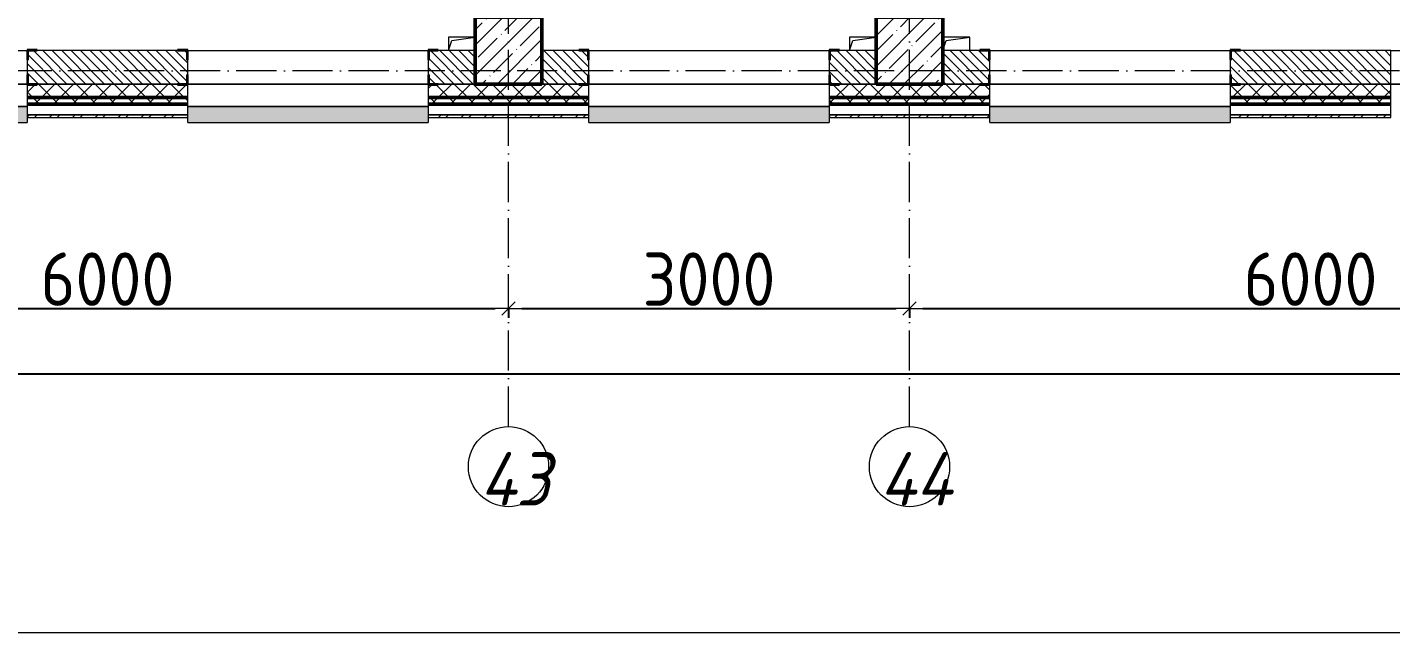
# Model space of a CAD drawing. Header units: millimetres. Extents: x -213536 to 1564669, y -45299 to 942238.
# Drawn here: x 198429 to 208629, y 452991 to 457522 of the extents above; entities that cross this region are included whole.
import ezdxf

# ---------------------------------------------------------------- set-up
doc = ezdxf.new("R2010")
doc.units = ezdxf.units.MM
doc.linetypes.add('50_200_ШТРИХ_1Т_ш5_п1_п1_', pattern=[700, 500, -100, 0, -100])
for name, color, linetype, lineweight in [('A-____-____-DIMS', 7, 'Continuous', 9), ('A-GENM-____-MCUT', 7, 'Continuous', 25), ('A-GENM-____-OTLN', 7, 'Continuous', 9), ('A-GENM-____-OTLN-1', 7, 'Continuous', 25), ('A-GLAZ-____-OTLN', 7, 'Continuous', 9), ('A-WALL-____-MCUT-2', 7, 'Continuous', 50), ('A-WALL-____-MCUT-3', 7, 'Continuous', 9), ('A-WALL-____-OTLN', 7, 'Continuous', 9), ('A-WALL-____-PATT-1', 7, 'Continuous', 9), ('A-WALL-FNSH-MCUT-1', 7, 'Continuous', 9), ('S-COLS-____-MCUT', 7, 'Continuous', 50), ('S-COLS-____-OTLN', 7, 'Continuous', 9), ('S-GRID-____-IDEN', 7, 'Continuous', 9), ('S-GRID-____-OTLN-1', 7, '50_200_ШТРИХ_1Т_ш5_п1_п1_', 9)]:
    doc.layers.add(name, color=color, linetype=linetype, lineweight=lineweight)
doc.layers.add('A-GLAZ-____-OTLN-1', color=7, linetype='Continuous', lineweight=9, true_color=0xc0c0c0)
doc.styles.add('ISOCPEUR_I', font='isocpeui.ttf', dxfattribs={"width": 0.9, "height": 2.5})
doc.styles.add('СПДС', font='isocpeur.ttf', dxfattribs={"width": 0.9})
doc.dimstyles.new('Размера А3', dxfattribs={"dimtxt": 200, "dimasz": 100, "dimexe": 70, "dimexo": 100, "dimgap": 20, "dimtad": 1, "dimdec": 0, "dimrnd": 10, "dimzin": 0, "dimdsep": 46, "dimtxsty": 'СПДС', "dimblk": 'ARROWHEAD_6', "dimcen": 1, "dimclrd": 256, "dimclre": 256, "dimclrt": 256, "dimazin": 0, "dimtfac": 1, "dimtdec": 0, "dimtmove": 2, "dimatfit": 3, "dimfxl": 1, "dimtolj": 1, "dimtzin": 0, "dimarcsym": 0})
pattern_1 = [(45, (142429.06, 459015.94), (-70.71068, 70.71068), []), (135, (142429.06, 459015.94), (-70.71068, -70.71068), [])]
pattern_2 = [(135, (142429.057, 459015.94), (-35.35534, -35.35534), [])]

# ---------------------------------------------------------------- blocks, each defined once
blk = doc.blocks.new('BSC_Колонна _Прямоугольная - 500х500-V57-АР1_План отверстий 3 этажа в осях 1-64_А-ГГ')
at = {"layer": 'S-COLS-____-OTLN'}
h = blk.add_hatch(dxfattribs=at)
h.set_pattern_fill('FP_94', color=256, style=0, pattern_type=2)
h.set_pattern_definition([(45, (-59600, 1668.96), (-114.04925, 114.04925), []), (45, (-59485.95, 1668.96), (-114.04925, 114.04925), [201.613, -40.323, 3.353, -36.97])])
h.paths.add_polyline_path([(-250, -250), (250, -250), (250, 250), (-250, 250)], flags=0)
at = {"layer": 'S-COLS-____-MCUT'}
for p, q in [((250, 250), (-250, 250)), ((-250, 250), (-250, -250)), ((250, -250), (250, 250)), ((-250, -250), (250, -250))]:
    blk.add_line(p, q, dxfattribs=at)
blk = doc.blocks.new('BSC_Колонна _Прямоугольная - 500х500-V110-АР1_План отверстий 3 этажа в осях 1-64_А-ГГ')
at = {"layer": 'S-COLS-____-OTLN'}
h = blk.add_hatch(dxfattribs=at)
h.set_pattern_fill('FP_133', color=256, style=0, pattern_type=2)
h.set_pattern_definition([(45, (-62600, 1668.96), (-114.04925, 114.04925), []), (45, (-62485.95, 1668.96), (-114.04925, 114.04925), [201.613, -40.323, 3.353, -36.97])])
h.paths.add_polyline_path([(-250, -250), (250, -250), (250, 250), (-250, 250), (-250, -177)], flags=0)
at = {"layer": 'S-COLS-____-MCUT'}
for p, q in [((250, 250), (-250, 250)), ((-250, 250), (-250, -250)), ((250, -250), (250, 250)), ((-250, -250), (250, -250))]:
    blk.add_line(p, q, dxfattribs=at)
blk = doc.blocks.new('Фахверк_СКБ_Уголок - 250_2700-27497298-АР1_План отверстий 3 этажа в осях 1-64_А-ГГ')
at = {"layer": 'A-GENM-____-MCUT'}
for p, q in [((200, 181), (125, 181)), ((125, 181), (125, 106)), ((125, 106), (131, 106)), ((131, 106), (131, 175)), ((131, 175), (200, 175)), ((200, 175), (200, 181)), ((131, -6), (125, -6)), ((125, -6), (125, -81)), ((125, -81), (200, -81)), ((131, -75), (131, -6)), ((200, -75), (131, -75)), ((200, -81), (200, -75))]:
    blk.add_line(p, q, dxfattribs=at)
blk = doc.blocks.new('AR_Отверстие прямоугольное _в плите_ - AR_Отверстие прямоугольное _в плите_-V177-АР1_План отверстий 3 этажа в осях 1-64_А-ГГ')
at = {"layer": 'A-GENM-____-OTLN'}
for p, q in [((100, 50), (-100, 50)), ((-100, 50), (-100, -50)), ((-100, -50), (-75, 25)), ((-75, 25), (100, 50))]:
    blk.add_line(p, q, dxfattribs=at)
blk = doc.blocks.new('AR_Отверстие прямоугольное _в плите_ - AR_Отверстие прямоугольное _в плите_-30510712-АР1_План отверстий 3 этажа в осях 1-64_А-ГГ')
at = {"layer": 'A-GENM-____-OTLN'}
for p, q in [((100, 50), (-100, 50)), ((-100, -50), (-75, 25)), ((-75, 25), (100, 50)), ((100, -50), (100, 50))]:
    blk.add_line(p, q, dxfattribs=at)
blk = doc.blocks.new('Отлив_СКБ - Отлив витража_120_НВФ-V214-АР1_План отверстий 3 этажа в осях 1-64_А-ГГ')
at = {"layer": 'A-GLAZ-____-OTLN-1'}
for points in [[(0, -2), (1800, -2), (1800, 0), (0, 0)], [(731, -120), (1800, -120), (1800, -2), (0, -2), (0, -120)]]:
    blk.add_hatch(color=256, dxfattribs=at).paths.add_polyline_path(points, flags=0)
at = {"layer": 'A-GLAZ-____-OTLN'}
for p, q in [((0, 0), (1800, 0)), ((1800, -2), (0, -2)), ((0, -120), (0, -83)), ((1800, -63), (1800, -120)), ((0, -120), (1800, -120))]:
    blk.add_line(p, q, dxfattribs=at)
blk = doc.blocks.new('Отлив_СКБ - Отлив витража_120_НВФ-31885687-АР1_План отверстий 3 этажа в осях 1-64_А-ГГ')
at = {"layer": 'A-GLAZ-____-OTLN-1'}
for points in [[(0, 0), (0, -2), (1800, -2), (1800, 0), (534, 0)], [(0, -2), (0, -120), (1800, -120), (1800, -2), (534, -2)]]:
    blk.add_hatch(color=256, dxfattribs=at).paths.add_polyline_path(points, flags=0)
at = {"layer": 'A-GLAZ-____-OTLN'}
for p, q in [((0, 0), (1800, 0)), ((1800, -2), (0, -2)), ((0, -120), (0, -83)), ((1800, -83), (1800, -120)), ((0, -120), (1800, -120))]:
    blk.add_line(p, q, dxfattribs=at)
blk = doc.blocks.new('Ось сетки - Круг_Ø6_00__ISO-2_5_0_9K_-25732049-АР1_План отверстий 3 этажа в осях 1-64_А-ГГ')
at = {"layer": 'S-GRID-____-IDEN'}
blk.add_circle((0, 0), 3, dxfattribs=at)
blk = doc.blocks.new('ARROWHEAD_6')
at = {"color": 0, "linetype": 'Continuous'}
for p, q in [((0, 0), (-1, 0)), ((-0.5, -0.5), (0.5, 0.5))]:
    blk.add_line(p, q, dxfattribs=at)
blk = doc.blocks.new('*D2821')
at = {"layer": 'A-____-____-DIMS', "lineweight": -2, "transparency": 16777216}
for p, q in [((196029, 455423), (196029, 455347)), ((196129, 455417), (201929, 455417)), ((202029, 455423), (202029, 455347))]:
    blk.add_line(p, q, dxfattribs=at)
at = {"layer": 'Defpoints', "color": 0, "lineweight": 50, "transparency": 16777216}
for p in [(196029, 455523), (202029, 455523), (202029, 455417)]:
    blk.add_point(p, dxfattribs=at)
at = {"layer": 'A-____-____-DIMS', "lineweight": -2, "transparency": 16777216, "xscale": 100, "yscale": 100, "zscale": 100, "rotation": 180}
blk.add_blockref('ARROWHEAD_6', (196029, 455417), dxfattribs=at)
at = {"layer": 'A-____-____-DIMS', "lineweight": -2, "transparency": 16777216, "xscale": 100, "yscale": 100, "zscale": 100}
blk.add_blockref('ARROWHEAD_6', (202029, 455417), dxfattribs=at)
at = {"layer": 'A-____-____-DIMS', "transparency": 16777216, "insert": (199029, 455637), "char_height": 400, "attachment_point": 5, "style": 'СПДС'}
blk.add_mtext('\\A1;6000', dxfattribs=at)
blk = doc.blocks.new('*D2822')
at = {"layer": 'A-____-____-DIMS', "lineweight": -2, "transparency": 16777216}
for p, q in [((202029, 455423), (202029, 455347)), ((202129, 455417), (204929, 455417)), ((205029, 455423), (205029, 455347))]:
    blk.add_line(p, q, dxfattribs=at)
at = {"layer": 'Defpoints', "color": 0, "lineweight": 50, "transparency": 16777216}
for p in [(202029, 455523), (205029, 455523), (205029, 455417)]:
    blk.add_point(p, dxfattribs=at)
at = {"layer": 'A-____-____-DIMS', "lineweight": -2, "transparency": 16777216, "xscale": 100, "yscale": 100, "zscale": 100, "rotation": 180}
blk.add_blockref('ARROWHEAD_6', (202029, 455417), dxfattribs=at)
at = {"layer": 'A-____-____-DIMS', "lineweight": -2, "transparency": 16777216, "xscale": 100, "yscale": 100, "zscale": 100}
blk.add_blockref('ARROWHEAD_6', (205029, 455417), dxfattribs=at)
at = {"layer": 'A-____-____-DIMS', "transparency": 16777216, "insert": (203529, 455637), "char_height": 400, "attachment_point": 5, "style": 'СПДС'}
blk.add_mtext('\\A1;3000', dxfattribs=at)
blk = doc.blocks.new('*D2823')
at = {"layer": 'A-____-____-DIMS', "lineweight": -2, "transparency": 16777216}
for p, q in [((205029, 455423), (205029, 455347)), ((205129, 455417), (210929, 455417)), ((211029, 455423), (211029, 455347))]:
    blk.add_line(p, q, dxfattribs=at)
at = {"layer": 'Defpoints', "color": 0, "lineweight": 50, "transparency": 16777216}
for p in [(205029, 455523), (211029, 455523), (211029, 455417)]:
    blk.add_point(p, dxfattribs=at)
at = {"layer": 'A-____-____-DIMS', "lineweight": -2, "transparency": 16777216, "xscale": 100, "yscale": 100, "zscale": 100, "rotation": 180}
blk.add_blockref('ARROWHEAD_6', (205029, 455417), dxfattribs=at)
at = {"layer": 'A-____-____-DIMS', "lineweight": -2, "transparency": 16777216, "xscale": 100, "yscale": 100, "zscale": 100}
blk.add_blockref('ARROWHEAD_6', (211029, 455417), dxfattribs=at)
at = {"layer": 'A-____-____-DIMS', "transparency": 16777216, "insert": (208029, 455637), "char_height": 400, "attachment_point": 5, "style": 'СПДС'}
blk.add_mtext('\\A1;6000', dxfattribs=at)
blk = doc.blocks.new('*D2834')
at = {"layer": 'A-____-____-DIMS', "lineweight": -2, "transparency": 16777216}
for p, q in [((140079, 454935), (140079, 454859)), ((140179, 454929), (243479, 454929)), ((243579, 454935), (243579, 454859))]:
    blk.add_line(p, q, dxfattribs=at)
at = {"layer": 'Defpoints', "color": 0, "lineweight": 50, "transparency": 16777216}
for p in [(140079, 455035), (243579, 455035), (243579, 454929)]:
    blk.add_point(p, dxfattribs=at)
at = {"layer": 'A-____-____-DIMS', "lineweight": -2, "transparency": 16777216, "xscale": 100, "yscale": 100, "zscale": 100, "rotation": 180}
blk.add_blockref('ARROWHEAD_6', (140079, 454929), dxfattribs=at)
at = {"layer": 'A-____-____-DIMS', "lineweight": -2, "transparency": 16777216, "xscale": 100, "yscale": 100, "zscale": 100}
blk.add_blockref('ARROWHEAD_6', (243579, 454929), dxfattribs=at)
at = {"layer": 'A-____-____-DIMS', "transparency": 16777216, "insert": (191829, 455149), "char_height": 400, "attachment_point": 5, "style": 'СПДС'}
blk.add_mtext('\\A1;103500', dxfattribs=at)

msp = doc.modelspace()

# ---------------------------------------------------------------- hatches: boundary and pattern name
at = {"layer": 'A-WALL-____-PATT-1'}
h = msp.add_hatch(dxfattribs=at)
h.set_pattern_fill('FP_6', color=256, style=0, pattern_type=2)
h.set_pattern_definition(pattern_2)
h.paths.add_polyline_path([(201435.1, 457097), (201779.1, 457097), (201779.1, 457347), (201435.1, 457347), (201435.1, 457278), (201429.1, 457278), (201429.1, 457166), (201435.1, 457166), (201435.1, 457101.3)], flags=0)
h.paths.add_polyline_path([(199554.1, 457097), (199623.1, 457097), (199623.1, 457166), (199629.1, 457166), (199629.1, 457278), (199623.1, 457278), (199623.1, 457347), (198435.1, 457347), (198435.1, 457278), (198429.1, 457278), (198429.1, 457166), (198435.1, 457166), (198435.1, 457097), (198974.2, 457097)], flags=0)
h.paths.add_polyline_path([(196554.1, 457097), (196623.1, 457097), (196623.1, 457166), (196629.1, 457166), (196629.1, 457278), (196623.1, 457278), (196623.1, 457347), (196279.1, 457347), (196279.1, 457097), (196323, 457097)], flags=0)
h = msp.add_hatch(dxfattribs=at)
h.set_pattern_fill('FP_6', color=256, style=0, pattern_type=2)
h.set_pattern_definition(pattern_2)
h.paths.add_polyline_path([(204779.1, 457097), (204779.1, 457347), (204435.1, 457347), (204435.1, 457278), (204429.1, 457278), (204429.1, 457166), (204435.1, 457166), (204435.1, 457097), (204504.1, 457097)], flags=0)
h.paths.add_polyline_path([(202509.2, 457097), (202623.1, 457097), (202623.1, 457166), (202629.1, 457166), (202629.1, 457278), (202623.1, 457278), (202623.1, 457347), (202279.1, 457347), (202279.1, 457097)], flags=0)
h = msp.add_hatch(dxfattribs=at)
h.set_pattern_fill('FP_6', color=256, style=0, pattern_type=2)
h.set_pattern_definition(pattern_2)
h.paths.add_polyline_path([(210462.8, 457097), (210779.1, 457097), (210779.1, 457347), (210435.1, 457347), (210435.1, 457278), (210429.1, 457278), (210429.1, 457166), (210435.1, 457166), (210435.1, 457097)], flags=0)
h.paths.add_polyline_path([(208629.1, 457097), (208629.1, 457347), (207435.1, 457347), (207435.1, 457278), (207429.1, 457278), (207429.1, 457166), (207435.1, 457166), (207435.1, 457097), (207685.1, 457097)], flags=0)
h.paths.add_polyline_path([(205554.1, 457097), (205623.1, 457097), (205623.1, 457166), (205629.1, 457166), (205629.1, 457278), (205623.1, 457278), (205623.1, 457347), (205279.1, 457347), (205279.1, 457097)], flags=0)
h = msp.add_hatch(dxfattribs=at)
h.set_pattern_fill('FP_1', color=256, style=0, pattern_type=2)
h.set_pattern_definition(pattern_1)
h.paths.add_polyline_path([(243179.1, 456997), (243679.1, 456997), (243679.1, 457097), (234654.1, 457097), (234654.1, 457091), (234579.1, 457091), (234579.1, 456997), (243160.8, 456997)], flags=0)
h.paths.add_polyline_path([(231672.3, 456997), (232779.1, 456997), (232779.1, 457091), (232704.1, 457091), (232704.1, 457097), (224829.1, 457097), (224829.1, 456997), (231429.1, 456997)], flags=0)
h.paths.add_polyline_path([(223829.1, 456997), (223829.1, 457097), (222704.1, 457097), (222704.1, 457091), (222629.1, 457091), (222629.1, 456997), (223718.7, 456997)], flags=0)
h.paths.add_polyline_path([(220829.1, 456997), (220829.1, 457091), (220754.1, 457091), (220754.1, 457097), (219704.1, 457097), (219704.1, 457091), (219629.1, 457091), (219629.1, 456997), (220183.8, 456997)], flags=0)
h.paths.add_polyline_path([(217829.1, 456997), (217829.1, 457097), (216704.1, 457097), (216704.1, 457091), (216629.1, 457091), (216629.1, 456997), (216704.1, 456997)], flags=0)
h.paths.add_polyline_path([(213429.1, 456997), (214829.1, 456997), (214829.1, 457097), (213504.1, 457097), (213504.1, 457091), (213429.1, 457091)], flags=0)
h.paths.add_polyline_path([(211346.5, 456997), (211629.1, 456997), (211629.1, 457091), (211554.1, 457091), (211554.1, 457097), (210504.1, 457097), (210504.1, 457091), (210429.1, 457091), (210429.1, 456997), (210462.8, 456997)], flags=0)
h.paths.add_polyline_path([(208629.1, 456997), (208629.1, 457097), (207504.1, 457097), (207504.1, 457091), (207429.1, 457091), (207429.1, 456997), (207504.1, 456997)], flags=0)
h.paths.add_polyline_path([(205279.1, 456997), (205629.1, 456997), (205629.1, 457091), (205554.1, 457091), (205554.1, 457097), (204504.1, 457097), (204504.1, 457091), (204429.1, 457091), (204429.1, 456997), (205160.4, 456997)], flags=0)
h.paths.add_polyline_path([(202629.1, 456997), (202629.1, 457091), (202554.1, 457091), (202554.1, 457097), (201504.1, 457097), (201504.1, 457091), (201429.1, 457091), (201429.1, 456997), (202509.2, 456997)], flags=0)
h.paths.add_polyline_path([(199629.1, 456997), (199629.1, 457091), (199554.1, 457091), (199554.1, 457097), (198504.1, 457097), (198504.1, 457091), (198429.1, 457091), (198429.1, 456997), (198974.2, 456997)], flags=0)
h.paths.add_polyline_path([(195439.3, 456997), (196629.1, 456997), (196629.1, 457091), (196554.1, 457091), (196554.1, 457097), (195504.1, 457097), (195504.1, 457091), (195429.1, 457091), (195429.1, 456997), (195435.1, 456997)], flags=0)
h.paths.add_polyline_path([(192429.1, 456997), (193629.1, 456997), (193629.1, 457091), (193554.1, 457091), (193554.1, 457097), (192504.1, 457097), (192504.1, 457091), (192429.1, 457091)], flags=0)
h.paths.add_polyline_path([(187485.7, 456997), (187629.1, 456997), (187629.1, 457091), (187554.1, 457091), (187554.1, 457097), (186504.1, 457097), (186504.1, 457091), (186429.1, 457091), (186429.1, 456997), (187279.1, 456997)], flags=0)
h.paths.add_polyline_path([(184629.1, 456997), (184629.1, 457091), (184554.1, 457091), (184554.1, 457097), (183504.1, 457097), (183504.1, 457091), (183429.1, 457091), (183429.1, 456997), (184623.1, 456997)], flags=0)
h.paths.add_polyline_path([(181299.6, 456997), (181629.1, 456997), (181629.1, 457091), (181554.1, 457091.6), (181554.1, 457097), (180229.1, 457097), (180229.1, 456997)], flags=0)
h.paths.add_polyline_path([(177764.7, 456997), (178429.1, 456997), (178429.1, 457091), (178354.1, 457091), (178354.1, 457097), (177229.1, 457097), (177229.1, 456997)], flags=0)
h.paths.add_polyline_path([(175429.1, 456997), (175429.1, 457091), (175354.1, 457091), (175354.1, 457097), (174304.1, 457097), (174304.1, 457091), (174229.1, 457091), (174229.7, 456997), (175423.1, 456997)], flags=0)
h.paths.add_polyline_path([(172429.1, 456997), (172429.1, 457091), (172354.1, 457091), (172354.1, 457097), (171229.1, 457097), (171229.1, 456997), (171578.5, 456997)], flags=0)
h.paths.add_polyline_path([(169429.1, 456997), (169429.1, 457091), (169354.1, 457091), (169354.1, 457097), (168229.1, 457097), (168229.1, 456997), (168927.3, 456997)], flags=0)
h.paths.add_polyline_path([(166429.1, 456997), (166429.1, 457091), (166354.1, 457091), (166354.1, 457097), (165304.1, 457097), (165304.1, 457091), (165229.1, 457091), (165229.1, 456997), (165392.4, 456997)], flags=0)
h.paths.add_polyline_path([(156555.1, 456997), (157429.1, 456997), (157429.1, 457091), (157354.1, 457091), (157354.1, 457097), (156304.1, 457097), (156304.1, 457091), (156229.1, 457091), (156229.1, 456997)], flags=0)
h.paths.add_polyline_path([(154787.6, 456997), (155229.1, 456997), (155229.1, 457091), (155154.1, 457091), (155154.1, 457097), (149904.1, 457097), (149904.1, 457091), (149829.1, 457091), (149829.1, 456997), (153329.1, 456997)], flags=0)
h.paths.add_polyline_path([(147717.8, 456997), (148829.1, 456997), (148829.1, 457091), (148754.1, 457091), (148754.1, 457097), (139979.1, 457097), (139979.1, 456997), (145950.3, 456997)], flags=0)
h = msp.add_hatch(dxfattribs=at)
h.set_pattern_fill('FP_1', color=256, style=0, pattern_type=2)
h.set_pattern_definition(pattern_1)
h.paths.add_polyline_path([(243679.1, 456947), (243779.1, 456947), (243779.1, 456997), (234579.1, 456997), (234579.1, 456947), (243160.8, 456947)], flags=0)
h.paths.add_polyline_path([(231672.3, 456947), (232779.1, 456947), (232779.1, 456997), (224829.1, 456997), (224829.1, 456947), (230788.6, 456947)], flags=0)
h.paths.add_polyline_path([(223718.7, 456947), (223829.1, 456947), (223829.1, 456997), (222629.1, 456997), (222629.1, 456947), (222835, 456947)], flags=0)
h.paths.add_polyline_path([(219629.1, 456947), (220829.1, 456947), (220829.1, 456997), (219629.1, 456997)], flags=0)
h.paths.add_polyline_path([(216648.9, 456947), (217829.1, 456947), (217829.1, 456997), (216629.1, 456997), (216629.1, 456947)], flags=0)
h.paths.add_polyline_path([(214829.1, 456947), (214829.1, 456997), (213429.1, 456997), (213429.1, 456947), (213997.7, 456947)], flags=0)
h.paths.add_polyline_path([(211629.1, 456947), (211629.1, 456997), (210429.1, 456997), (210429.1, 456947), (211346.5, 456947)], flags=0)
h.paths.add_polyline_path([(208629.1, 456947), (208629.1, 456997), (207429.1, 456997), (207429.1, 456947)], flags=0)
h.paths.add_polyline_path([(205629.1, 456947), (205629.1, 456997), (204429.1, 456997), (204429.1, 456947), (205160.4, 456947)], flags=0)
h.paths.add_polyline_path([(201429.1, 456947), (202629.1, 456947), (202629.1, 456997), (201429.1, 456997)], flags=0)
h.paths.add_polyline_path([(198429.1, 456947), (199629.1, 456947), (199629.1, 456997), (198429.1, 456997)], flags=0)
h.paths.add_polyline_path([(195439.3, 456947), (196629.1, 456947), (196629.1, 456997), (195429.1, 456997), (195429.1, 456947)], flags=0)
h.paths.add_polyline_path([(193629.1, 456947), (193629.1, 456997), (192429.1, 456997), (192429.1, 456947), (192788.1, 456947)], flags=0)
h.paths.add_polyline_path([(187485.7, 456947), (187629.1, 456947), (187629.1, 456997), (186429.1, 456997), (186429.1, 456947), (186602, 456947)], flags=0)
h.paths.add_polyline_path([(184629.1, 456947), (184629.1, 456997), (183429.1, 456997), (183429.1, 456947), (183950.8, 456947)], flags=0)
h.paths.add_polyline_path([(181299.6, 456947), (181629.1, 456947), (181629.1, 456997), (180229.1, 456997), (180229.1, 456947)], flags=0)
h.paths.add_polyline_path([(178429.1, 456947), (178429.1, 456997), (177229.1, 456997), (177229.1, 456947), (177764.7, 456947)], flags=0)
h.paths.add_polyline_path([(175429.1, 456947), (175429.1, 456997), (174229.1, 456997), (174229.7, 456947)], flags=0)
h.paths.add_polyline_path([(172429.1, 456947), (172429.1, 456997), (171229.1, 456997), (171229.1, 456947), (171578.5, 456947)], flags=0)
h.paths.add_polyline_path([(169429.1, 456947), (169429.1, 456997), (168229.1, 456997), (168229.1, 456947), (168927.3, 456947)], flags=0)
h.paths.add_polyline_path([(165392.4, 456947), (166429.1, 456947), (166429.1, 456997), (165229.1, 456997), (165229.1, 456947)], flags=0)
h.paths.add_polyline_path([(156229.1, 456947), (157429.1, 456947), (157429.1, 456997), (156229.1, 456997)], flags=0)
h.paths.add_polyline_path([(155229.1, 456947), (155229.1, 456997), (149829.1, 456997), (149829.1, 456947), (154787.6, 456947)], flags=0)
h.paths.add_polyline_path([(148601.5, 456947), (148829.1, 456947), (148829.1, 456997), (139879.1, 456997), (139879.1, 456947), (147717.8, 456947)], flags=0)
h = msp.add_hatch(dxfattribs=at)
h.set_pattern_fill('FP_3', color=256, style=0, pattern_type=2)
h.set_pattern_definition([(45, (142429.06, 459015.94), (-85.53659, 85.53659), []), (45, (142486.08, 459015.94), (-85.53659, 85.53659), [])])
h.paths.add_polyline_path([(213997.7, 456847), (214294.1, 456847), (214294.1, 456867), (213430.1, 456867), (213430.1, 456847)], flags=0)
h.paths.add_polyline_path([(211629.1, 456847), (211629.1, 456867), (210429.1, 456867), (210429.1, 456847), (211346.5, 456847)], flags=0)
h.paths.add_polyline_path([(208629.1, 456847), (208629.1, 456867), (207429.1, 456867), (207429.1, 456847)], flags=0)
h.paths.add_polyline_path([(205160.4, 456847), (205629.1, 456847), (205629.1, 456867), (204430.1, 456867), (204430.1, 456847)], flags=0)
h.paths.add_polyline_path([(201429.1, 456847), (202629.1, 456847), (202629.1, 456867), (201429.1, 456867)], flags=0)
h.paths.add_polyline_path([(198974.2, 456847), (199629.1, 456847), (199629.1, 456867), (198430.1, 456867), (198430.1, 456847)], flags=0)
h.paths.add_polyline_path([(196629.1, 456847), (196629.1, 456867), (195429.1, 456867), (195429.1, 456847), (196323, 456847)], flags=0)
h.paths.add_polyline_path([(193629.1, 456847), (193629.1, 456867), (192429.1, 456867), (192429.1, 456847), (192788.1, 456847)], flags=0)
h.paths.add_polyline_path([(187485.7, 456847), (187629.1, 456847), (187629.1, 456867), (186429.1, 456867), (186429.1, 456847), (186602, 456847)], flags=0)
h.paths.add_polyline_path([(183429.1, 456847), (184629.1, 456847), (184629.1, 456867), (183429.1, 456867)], flags=0)
h.paths.add_polyline_path([(180764.1, 456847), (181629.1, 456847), (181629.1, 456867), (180764.1, 456867)], flags=0)

# ---------------------------------------------------------------- linework, layer by layer
at = {"color": 1, "lineweight": 0}
msp.add_lwpolyline([(134866.3, 551818.7), (248102.3, 551818.7), (248102.3, 452990.7), (134866.3, 452990.7)], close=True, dxfattribs=at)
at = {"layer": 'A-WALL-____-MCUT-2'}
for p, q in [((198429.1, 456997), (199629.1, 456997)), ((201429.1, 456997), (202629.1, 456997)), ((204429.1, 456997), (205629.1, 456997)), ((207429.1, 456997), (208629.1, 456997)), ((198429.1, 456947), (199629.1, 456947)), ((201429.1, 456947), (202629.1, 456947)), ((204429.1, 456947), (205629.1, 456947)), ((207429.1, 456947), (208629.1, 456947))]:
    msp.add_line(p, q, dxfattribs=at)
at = {"layer": 'A-WALL-____-MCUT-3'}
for p, q in [((198429.1, 457278), (198429.1, 457166)), ((199554.1, 457347), (198504.1, 457347)), ((199629.1, 457166), (199629.1, 457278)), ((201429.1, 457278), (201429.1, 457166)), ((201779.1, 457347), (201504.1, 457347)), ((202554.1, 457347), (202279.1, 457347)), ((202629.1, 457166), (202629.1, 457278)), ((204429.1, 457278), (204429.1, 457166)), ((204779.1, 457347), (204504.1, 457347)), ((205554.1, 457347), (205279.1, 457347)), ((205629.1, 457166), (205629.1, 457278)), ((207429.1, 457278), (207429.1, 457166)), ((208629.1, 457347), (207504.1, 457347)), ((208629.1, 457097), (208629.1, 457347)), ((198429.1, 457091), (198429.1, 456867)), ((199554.1, 457097), (198504.1, 457097)), ((198504.1, 457097), (199554.1, 457097)), ((199629.1, 456867), (199629.1, 457091)), ((201429.1, 457091), (201429.1, 456867)), ((201779.1, 457097), (201504.1, 457097)), ((201504.1, 457097), (201779.1, 457097)), ((202554.1, 457097), (202279.1, 457097)), ((202279.1, 457097), (202554.1, 457097)), ((202629.1, 456867), (202629.1, 457091)), ((204429.1, 457091), (204429.1, 456867)), ((204779.1, 457097), (204504.1, 457097)), ((204504.1, 457097), (204779.1, 457097)), ((205554.1, 457097), (205279.1, 457097)), ((205279.1, 457097), (205554.1, 457097)), ((205629.1, 456867), (205629.1, 457091)), ((207429.1, 457091), (207429.1, 456867)), ((208629.1, 457097), (207504.1, 457097)), ((207504.1, 457097), (208629.1, 457097)), ((208629.1, 456867), (208629.1, 457097)), ((198429.1, 456867), (199629.1, 456867)), ((201429.1, 456867), (202629.1, 456867)), ((204429.1, 456867), (205629.1, 456867)), ((207429.1, 456867), (208629.1, 456867))]:
    msp.add_line(p, q, dxfattribs=at)
at = {"layer": 'A-WALL-____-OTLN'}
for p, q in [((196629.1, 457347), (198429.1, 457347)), ((199629.1, 457347), (201429.1, 457347)), ((202629.1, 457347), (204429.1, 457347)), ((205629.1, 457347), (207429.1, 457347)), ((208629.1, 457347), (210429.1, 457347)), ((196629.1, 457097), (198429.1, 457097)), ((198429.1, 457097), (196629.1, 457097)), ((199629.1, 457097), (201429.1, 457097)), ((201429.1, 457097), (199629.1, 457097)), ((202629.1, 457097), (204429.1, 457097)), ((204429.1, 457097), (202629.1, 457097)), ((205629.1, 457097), (207429.1, 457097)), ((207429.1, 457097), (205629.1, 457097)), ((208629.1, 457097), (210429.1, 457097)), ((210429.1, 457097), (208629.1, 457097))]:
    msp.add_line(p, q, dxfattribs=at)
at = {"layer": 'A-WALL-FNSH-MCUT-1'}
for p, q in [((199629.1, 456867), (198430.1, 456867)), ((198430.1, 456867), (198430.1, 456847)), ((199629.1, 456847), (199629.1, 456867)), ((202629.1, 456867), (201429.1, 456867)), ((201429.1, 456867), (201429.1, 456847)), ((202629.1, 456847), (202629.1, 456867)), ((205629.1, 456867), (204430.1, 456867)), ((204430.1, 456867), (204430.1, 456847)), ((205629.1, 456847), (205629.1, 456867)), ((208629.1, 456867), (207429.1, 456867)), ((207429.1, 456867), (207429.1, 456847)), ((208629.1, 456847), (208629.1, 456867)), ((198430.1, 456847), (199629.1, 456847)), ((201429.1, 456847), (202629.1, 456847)), ((204430.1, 456847), (205629.1, 456847)), ((207429.1, 456847), (208629.1, 456847))]:
    msp.add_line(p, q, dxfattribs=at)
at = {"layer": 'S-GRID-____-OTLN-1', "color": 251, "ltscale": 0.6, "true_color": 0x636466}
for p, q in [((202029.1, 454533.3), (202029.1, 469166.5)), ((205029.1, 454533.3), (205029.1, 469166.5)), ((246503.5, 457197), (137760.3, 457197))]:
    msp.add_line(p, q, dxfattribs=at)

# ---------------------------------------------------------------- block references
at = {"layer": 'A-GENM-____-OTLN'}
for name, p in [('AR_Отверстие прямоугольное _в плите_ - AR_Отверстие прямоугольное _в плите_-V177-АР1_План отверстий 3 этажа в осях 1-64_А-ГГ', (201679.1, 457397)), ('AR_Отверстие прямоугольное _в плите_ - AR_Отверстие прямоугольное _в плите_-V177-АР1_План отверстий 3 этажа в осях 1-64_А-ГГ', (204679.1, 457397)), ('AR_Отверстие прямоугольное _в плите_ - AR_Отверстие прямоугольное _в плите_-30510712-АР1_План отверстий 3 этажа в осях 1-64_А-ГГ', (205379.1, 457397))]:
    msp.add_blockref(name, p, dxfattribs=at)
at = {"layer": 'A-GENM-____-OTLN-1'}
for p in [(198304.1, 457172), (201304.1, 457172), (204304.1, 457172), (207304.1, 457172)]:
    msp.add_blockref('Фахверк_СКБ_Уголок - 250_2700-27497298-АР1_План отверстий 3 этажа в осях 1-64_А-ГГ', p, dxfattribs=at)
at = {"layer": 'A-GENM-____-OTLN-1', "rotation": 180}
for p in [(199754.1, 457272), (202754.1, 457272), (205754.1, 457272)]:
    msp.add_blockref('Фахверк_СКБ_Уголок - 250_2700-27497298-АР1_План отверстий 3 этажа в осях 1-64_А-ГГ', p, dxfattribs=at)
at = {"layer": 'A-GLAZ-____-OTLN'}
for name, p in [('Отлив_СКБ - Отлив витража_120_НВФ-V214-АР1_План отверстий 3 этажа в осях 1-64_А-ГГ', (196629.1, 456930)), ('Отлив_СКБ - Отлив витража_120_НВФ-31885687-АР1_План отверстий 3 этажа в осях 1-64_А-ГГ', (199629.1, 456930)), ('Отлив_СКБ - Отлив витража_120_НВФ-V214-АР1_План отверстий 3 этажа в осях 1-64_А-ГГ', (202629.1, 456930)), ('Отлив_СКБ - Отлив витража_120_НВФ-31885687-АР1_План отверстий 3 этажа в осях 1-64_А-ГГ', (205629.1, 456930))]:
    msp.add_blockref(name, p, dxfattribs=at)
at = {"layer": 'S-COLS-____-OTLN'}
for name, p in [('BSC_Колонна _Прямоугольная - 500х500-V57-АР1_План отверстий 3 этажа в осях 1-64_А-ГГ', (202029.1, 457347)), ('BSC_Колонна _Прямоугольная - 500х500-V110-АР1_План отверстий 3 этажа в осях 1-64_А-ГГ', (205029.1, 457347))]:
    msp.add_blockref(name, p, dxfattribs=at)
at = {"layer": 'S-GRID-____-IDEN', "xscale": 99.99999999999993, "yscale": 99.99999999999993, "zscale": 99.99999999999993}
for p in [(202029.1, 454233.3), (205029.1, 454233.3)]:
    msp.add_blockref('Ось сетки - Круг_Ø6_00__ISO-2_5_0_9K_-25732049-АР1_План отверстий 3 этажа в осях 1-64_А-ГГ', p, dxfattribs=at)

# ---------------------------------------------------------------- texts
at = {"layer": 'S-GRID-____-IDEN', "char_height": 400, "attachment_point": 1, "style": 'ISOCPEUR_I'}
for s, insert, width in [('43', (201815.1, 454342.1), 425.696), ('44', (204806.1, 454342.1), 447.342)]:
    msp.add_mtext(s, dxfattribs=dict(at, insert=insert, width=width))

# ---------------------------------------------------------------- dimensions: what is measured, and where the dimension line sits
at = {"layer": 'A-____-____-DIMS'}
for base, p1, p2, picture, middle in [((202029.1, 455417.4), (196029.1, 455523.5), (202029.1, 455523.5), '*D2821', (199029.1, 455637.4)), ((205029.1, 455417.4), (202029.1, 455523.5), (205029.1, 455523.5), '*D2822', (203529.1, 455637.4)), ((211029.1, 455417.4), (205029.1, 455523.5), (211029.1, 455523.5), '*D2823', (208029.1, 455637.4)), ((243579.1, 454929.2), (140079.1, 455035.3), (243579.1, 455035.3), '*D2834', (191829.1, 455149.2))]:
    dim = msp.add_linear_dim(base=base, p1=p1, p2=p2, dimstyle='Размера А3', override={"dimtxt": 400}, dxfattribs=at)
    dim.commit()
    dim.dimension.update_dxf_attribs({"geometry": picture, "text_midpoint": middle})

doc.saveas('drawing.dxf')
